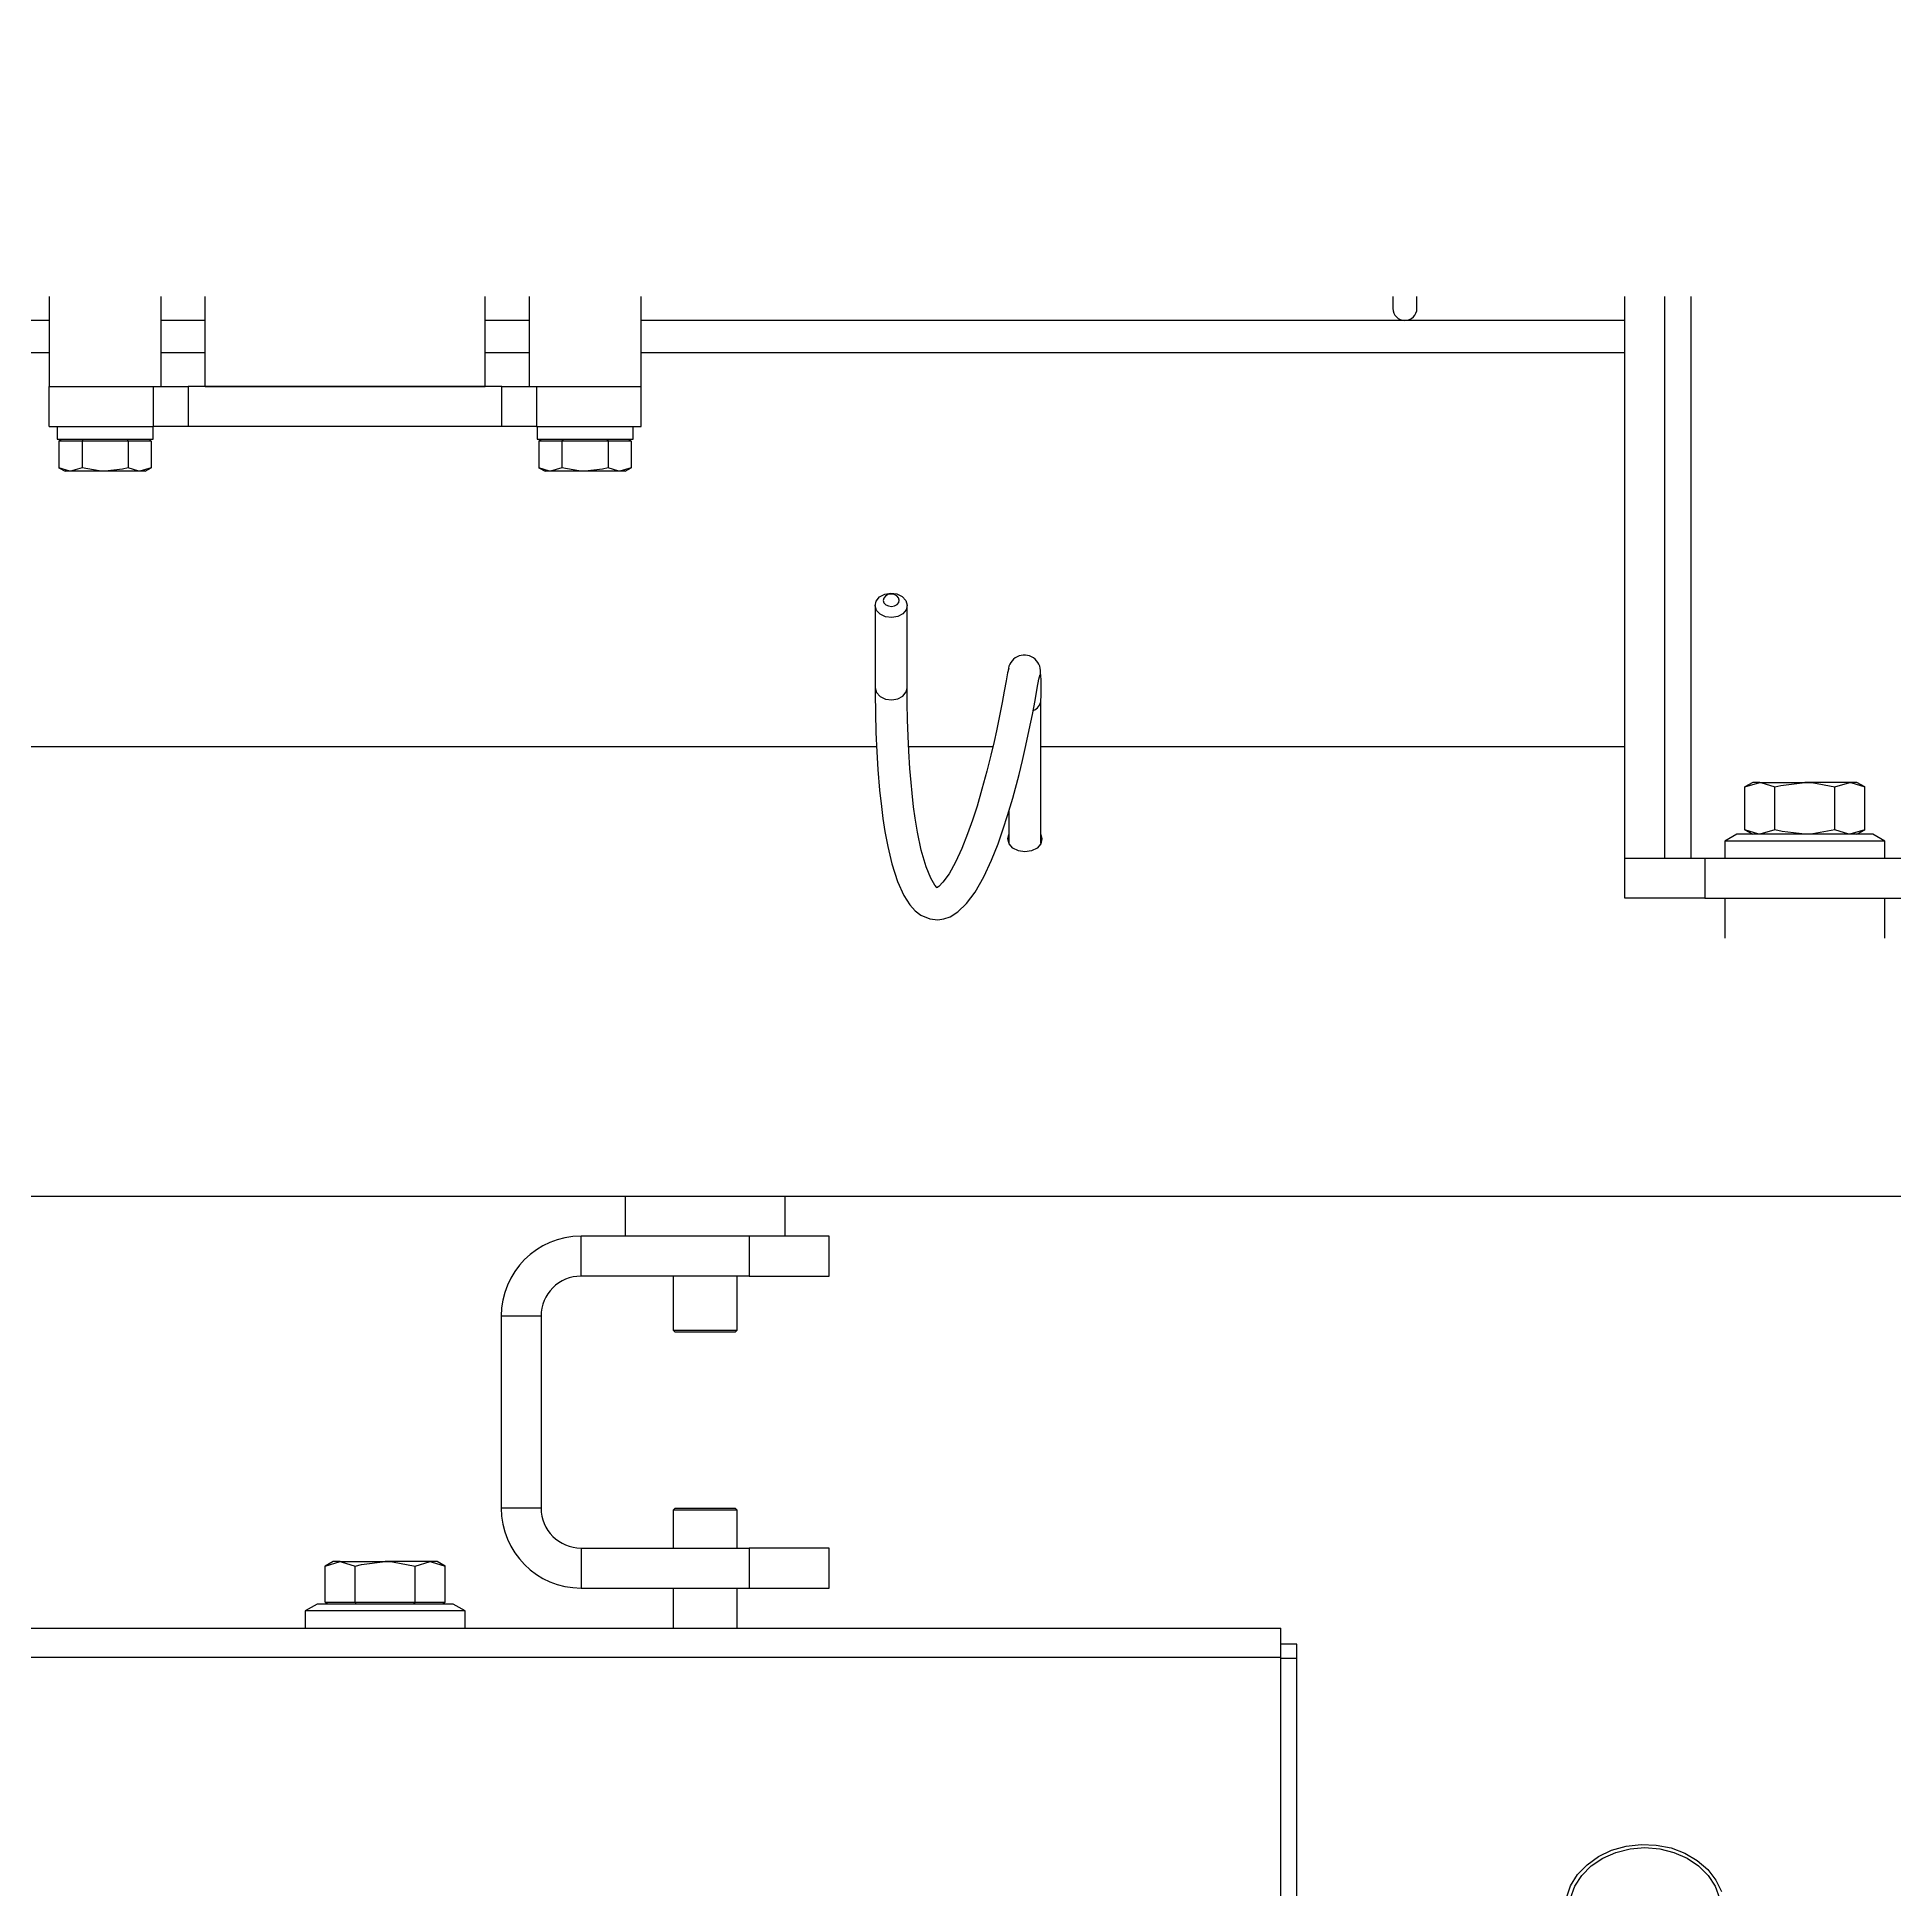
# Model space of a CAD drawing. Header units: inches. Extents: x -955375 to 106222, y -96450 to 64845.
# Drawn here: x 25406.3 to 25643.9, y 49715.9 to 49952.9 of the extents above; entities that cross this region are included whole.
import ezdxf

# ---------------------------------------------------------------- set-up
doc = ezdxf.new("R2010")
doc.units = ezdxf.units.IN
doc.header["$MEASUREMENT"] = 0
doc.linetypes.add('CONTINUA', pattern=[0])
doc.layers.add('ACHUTECH', color=24, linetype='Continuous', lineweight=18)
doc.layers.add('DIBUJO', color=2, linetype='Continuous')
doc.styles.get("Standard").update_dxf_attribs({"font": 'isocp2.shx'})
doc.dimstyles.new('SUPERPEQUEÑA', dxfattribs={"dimtxt": 0.1, "dimasz": 0.05, "dimexe": 0.1, "dimexo": 0.15, "dimgap": 0.05, "dimtad": 1, "dimzin": 0, "dimdsep": 46, "dimtxsty": 'Standard', "dimblk1": 'CRUZZ', "dimblk2": 'CRUZZ', "dimsah": 1, "dimcen": 0.03, "dimse1": 1, "dimse2": 1, "dimclrd": 109, "dimclre": 4, "dimclrt": 173, "dimadec": 0, "dimazin": 0, "dimtfac": 1, "dimtix": 1, "dimtmove": 1, "dimatfit": 3, "dimldrblk": 'CRUZZ', "dimfxl": 1, "dimtolj": 1, "dimtzin": 0, "dimlwd": -1, "dimarcsym": 0})

# ---------------------------------------------------------------- blocks, each defined once
blk = doc.blocks.new('CRUZ')
at = {"layer": 'DIBUJO', "color": 7, "lineweight": -3}
for p, q in [((-0.22, 0), (0.22, 0)), ((0, 0.22), (0, -0.22))]:
    blk.add_line(p, q, dxfattribs=at)
at = {"layer": 'DIBUJO', "color": 7, "lineweight": -3, "const_width": 0.05}
blk.add_lwpolyline([(-0.03, 0, 1), (0.03, 0, 1)], format="xyb", close=True, dxfattribs=at)
blk = doc.blocks.new('CRUZZ')
at = {"layer": 'DIBUJO', "color": 3, "xscale": 10, "yscale": 10, "zscale": 10}
blk.add_blockref('CRUZ', (0, 0), dxfattribs=at)
blk = doc.blocks.new('*D178')
at = {"layer": 'ACHUTECH', "color": 7, "ltscale": 500, "transparency": 16777216}
blk.add_line((6285.44, 60544.62), (93195.31, 60544.62), dxfattribs=at)
at = {"layer": 'Defpoints', "color": 0, "linetype": 'CONTINUA', "ltscale": 500, "transparency": 16777216}
for p in [(93195.36, 60544.62), (93195.36, 48341.76), (6285.39, 47809.89)]:
    blk.add_point(p, dxfattribs=at)
at = {"layer": 'ACHUTECH', "color": 7, "linetype": 'CONTINUA', "ltscale": 500, "transparency": 16777216, "xscale": 0.05, "yscale": 0.05, "zscale": 0.05, "rotation": 180}
blk.add_blockref('CRUZZ', (6285.39, 60544.62), dxfattribs=at)
at = {"layer": 'ACHUTECH', "color": 7, "linetype": 'CONTINUA', "ltscale": 500, "transparency": 16777216, "xscale": 0.05, "yscale": 0.05, "zscale": 0.05}
blk.add_blockref('CRUZZ', (93195.36, 60544.62), dxfattribs=at)
at = {"layer": 'ACHUTECH', "color": 7, "linetype": 'CONTINUA', "lineweight": 13, "ltscale": 500, "transparency": 16777216, "insert": (49740.37, 60544.71), "char_height": 0.15, "attachment_point": 5}
blk.add_mtext('\\A1;86909.97', dxfattribs=at)
blk = doc.blocks.new('*D185')
at = {"layer": 'ACHUTECH', "color": 7, "ltscale": 500, "transparency": 16777216}
blk.add_line((5118.65, 54499.15), (5118.65, 25409.93), dxfattribs=at)
at = {"layer": 'Defpoints', "color": 0, "linetype": 'CONTINUA', "ltscale": 500, "transparency": 16777216}
for p in [(26169.23, 54499.2), (5118.65, 25409.88), (6592.24, 25409.88)]:
    blk.add_point(p, dxfattribs=at)
at = {"layer": 'ACHUTECH', "color": 7, "linetype": 'CONTINUA', "ltscale": 500, "transparency": 16777216, "xscale": 0.05, "yscale": 0.05, "zscale": 0.05}
for p, rotation in [((5118.65, 54499.2), 90), ((5118.65, 25409.88), 270)]:
    blk.add_blockref('CRUZZ', p, dxfattribs=dict(at, rotation=rotation))
at = {"layer": 'ACHUTECH', "color": 7, "linetype": 'CONTINUA', "lineweight": 13, "ltscale": 500, "transparency": 16777216, "insert": (5118.56, 39954.54), "char_height": 0.15, "attachment_point": 5, "rotation": 90}
blk.add_mtext('\\A1;29089.32', dxfattribs=at)

msp = doc.modelspace()

# ---------------------------------------------------------------- linework, layer by layer
at = {"color": 7, "linetype": 'Continuous', "lineweight": 25}
for p, q in [((25407.84, 49919.716), (25407.84, 49908.21)), ((25422.16, 49908.21), (25422.16, 49919.716)), ((25427.786, 49908.21), (25427.786, 49919.716)), ((25463.585, 49908.21), (25463.585, 49919.716)), ((25469.21, 49919.716), (25469.21, 49908.21)), ((25483.53, 49908.21), (25483.53, 49919.716)), ((25579.676, 49919.716), (25579.676, 49918.182)), ((25582.745, 49918.182), (25582.745, 49919.716)), ((25609.338, 49847.862), (25609.338, 49919.716)), ((25614.452, 49847.862), (25614.452, 49919.716)), ((25617.817, 49847.862), (25617.817, 49919.716)), ((25407.84, 49916.648), (25379.963, 49916.648)), ((25427.786, 49916.648), (25422.16, 49916.648)), ((25469.21, 49916.648), (25463.585, 49916.648)), ((25609.338, 49916.648), (25483.53, 49916.648)), ((25236.005, 49912.557), (25407.84, 49912.557)), ((25422.16, 49912.557), (25427.786, 49912.557)), ((25463.585, 49912.557), (25469.21, 49912.557)), ((25483.53, 49912.557), (25609.338, 49912.557)), ((25407.84, 49903.095), (25407.84, 49908.21)), ((25407.84, 49908.21), (25421.201, 49908.21)), ((25421.201, 49903.095), (25421.201, 49908.21)), ((25421.201, 49908.21), (25425.63, 49908.21)), ((25425.63, 49908.21), (25425.63, 49903.095)), ((25465.741, 49908.21), (25425.63, 49908.21)), ((25427.786, 49908.21), (25463.585, 49908.21)), ((25465.741, 49903.095), (25465.741, 49908.21)), ((25465.741, 49908.21), (25470.17, 49908.21)), ((25470.17, 49908.21), (25470.17, 49903.095)), ((25470.17, 49908.21), (25483.53, 49908.21)), ((25483.53, 49903.095), (25483.53, 49908.21)), ((25407.84, 49903.095), (25421.201, 49903.095)), ((25408.863, 49903.095), (25408.863, 49901.459)), ((25421.137, 49901.459), (25421.137, 49903.095)), ((25425.63, 49903.095), (25421.201, 49903.095)), ((25465.741, 49903.095), (25425.63, 49903.095)), ((25470.17, 49903.095), (25465.741, 49903.095)), ((25470.17, 49903.095), (25483.53, 49903.095)), ((25470.233, 49903.095), (25470.233, 49901.459)), ((25482.507, 49901.459), (25482.507, 49903.095)), ((25408.863, 49901.459), (25421.137, 49901.459)), ((25409.095, 49901.203), (25409.39, 49901.459)), ((25412.048, 49901.203), (25409.095, 49901.203)), ((25409.095, 49901.203), (25409.095, 49897.824)), ((25412.195, 49901.459), (25412.048, 49901.203)), ((25417.953, 49901.203), (25412.048, 49901.203)), ((25412.048, 49901.203), (25412.048, 49897.824)), ((25417.805, 49901.459), (25417.953, 49901.203)), ((25420.906, 49901.203), (25417.953, 49901.203)), ((25417.953, 49901.203), (25417.953, 49897.824)), ((25420.61, 49901.459), (25420.906, 49901.203)), ((25420.906, 49901.203), (25420.906, 49897.824)), ((25470.233, 49901.459), (25482.507, 49901.459)), ((25470.465, 49901.203), (25470.76, 49901.459)), ((25470.465, 49901.203), (25470.465, 49897.824)), ((25473.417, 49901.203), (25470.465, 49901.203)), ((25473.565, 49901.459), (25473.417, 49901.203)), ((25479.323, 49901.203), (25473.417, 49901.203)), ((25473.417, 49901.203), (25473.417, 49897.824)), ((25479.175, 49901.459), (25479.323, 49901.203)), ((25479.323, 49901.203), (25479.323, 49897.824)), ((25482.275, 49901.203), (25479.323, 49901.203)), ((25481.98, 49901.459), (25482.275, 49901.203)), ((25482.275, 49901.203), (25482.275, 49897.824)), ((25409.095, 49897.824), (25409.886, 49897.367)), ((25410.571, 49897.367), (25409.886, 49897.367)), ((25412.048, 49897.824), (25410.571, 49897.367)), ((25415, 49897.367), (25410.571, 49897.367)), ((25419.429, 49897.367), (25415, 49897.367)), ((25420.906, 49897.824), (25419.429, 49897.367)), ((25420.114, 49897.367), (25419.429, 49897.367)), ((25420.114, 49897.367), (25420.906, 49897.824)), ((25470.465, 49897.824), (25471.256, 49897.367)), ((25471.941, 49897.367), (25471.256, 49897.367)), ((25473.417, 49897.824), (25471.941, 49897.367)), ((25476.37, 49897.367), (25471.941, 49897.367)), ((25480.799, 49897.367), (25476.37, 49897.367)), ((25482.275, 49897.824), (25480.799, 49897.367)), ((25481.484, 49897.367), (25480.799, 49897.367)), ((25481.484, 49897.367), (25482.275, 49897.824)), ((25513.476, 49880.213), (25513.476, 49869.693)), ((25517.567, 49869.693), (25517.567, 49880.213)), ((25534.671, 49849.793), (25534.671, 49868.107)), ((25513.65, 49862.109), (25294.306, 49862.109)), ((25528.505, 49862.109), (25517.744, 49862.109)), ((25609.338, 49862.109), (25534.671, 49862.109)), ((25625.703, 49857.579), (25624.675, 49856.986)), ((25624.675, 49856.986), (25626.594, 49857.579)), ((25626.594, 49857.579), (25625.703, 49857.579)), ((25626.594, 49857.579), (25632.352, 49857.579)), ((25638.11, 49857.579), (25632.352, 49857.579)), ((25636.19, 49856.986), (25638.11, 49857.579)), ((25639, 49857.579), (25638.11, 49857.579)), ((25640.029, 49856.986), (25639, 49857.579)), ((25624.675, 49851.525), (25624.675, 49856.986)), ((25628.513, 49851.525), (25628.513, 49856.986)), ((25636.19, 49851.525), (25636.19, 49856.986)), ((25640.029, 49851.525), (25640.029, 49856.986)), ((25530.58, 49853.932), (25530.58, 49849.793)), ((25623.658, 49850.931), (25622.124, 49850.045)), ((25641.046, 49850.931), (25623.658, 49850.931)), ((25624.675, 49851.525), (25625.703, 49850.931)), ((25628.513, 49851.525), (25626.594, 49850.931)), ((25640.029, 49851.525), (25638.11, 49850.931)), ((25639, 49850.931), (25640.029, 49851.525)), ((25642.58, 49850.045), (25641.046, 49850.931)), ((25622.124, 49850.045), (25622.124, 49847.862)), ((25642.58, 49850.045), (25622.124, 49850.045)), ((25642.58, 49847.862), (25642.58, 49850.045)), ((25609.338, 49842.748), (25609.338, 49847.862)), ((25609.338, 49847.862), (25619.566, 49847.862)), ((25619.566, 49847.862), (25619.566, 49842.748)), ((25619.566, 49847.862), (25645.137, 49847.862)), ((25619.566, 49842.748), (25609.338, 49842.748)), ((25619.566, 49842.748), (25645.137, 49842.748)), ((25622.124, 49842.748), (25622.124, 49837.634)), ((25642.58, 49837.634), (25642.58, 49842.748)), ((24645.32, 49804.648), (25855.84, 49804.648)), ((25481.484, 49804.648), (25481.484, 49799.534)), ((25501.941, 49799.534), (25501.941, 49804.648)), ((25475.859, 49794.42), (25475.859, 49799.534)), ((25497.338, 49799.534), (25475.859, 49799.534)), ((25497.338, 49799.534), (25497.338, 49794.42)), ((25507.566, 49799.534), (25497.338, 49799.534)), ((25507.566, 49794.42), (25507.566, 49799.534)), ((25497.338, 49794.42), (25475.859, 49794.42)), ((25487.621, 49794.42), (25487.621, 49787.515)), ((25495.804, 49787.515), (25495.804, 49794.42)), ((25497.338, 49794.42), (25507.566, 49794.42)), ((25470.745, 49789.305), (25465.63, 49789.305)), ((25465.63, 49789.305), (25465.63, 49764.757)), ((25470.745, 49789.305), (25470.745, 49764.757)), ((25487.621, 49787.515), (25487.877, 49787.26)), ((25487.621, 49787.515), (25495.804, 49787.515)), ((25495.548, 49787.26), (25487.877, 49787.26)), ((25495.548, 49787.26), (25495.804, 49787.515)), ((25470.745, 49764.757), (25465.63, 49764.757)), ((25487.877, 49764.757), (25487.621, 49764.502)), ((25487.621, 49764.502), (25487.621, 49759.643)), ((25488.616, 49764.502), (25487.621, 49764.502)), ((25487.877, 49764.757), (25488.809, 49764.757)), ((25495.804, 49764.502), (25488.616, 49764.502)), ((25488.809, 49764.757), (25495.548, 49764.757)), ((25495.804, 49764.502), (25495.548, 49764.757)), ((25495.804, 49759.643), (25495.804, 49764.502)), ((25444.151, 49757.904), (25443.122, 49757.311)), ((25443.122, 49757.311), (25445.042, 49757.904)), ((25445.042, 49757.904), (25444.151, 49757.904)), ((25445.042, 49757.904), (25450.799, 49757.904)), ((25456.557, 49757.904), (25450.799, 49757.904)), ((25454.638, 49757.311), (25456.557, 49757.904)), ((25457.448, 49757.904), (25456.557, 49757.904)), ((25458.476, 49757.311), (25457.448, 49757.904)), ((25475.859, 49759.643), (25475.859, 49754.529)), ((25475.859, 49759.643), (25497.338, 49759.643)), ((25497.338, 49759.643), (25497.338, 49754.529)), ((25507.566, 49759.643), (25497.338, 49759.643)), ((25507.566, 49754.529), (25507.566, 49759.643)), ((25443.122, 49752.739), (25443.122, 49757.311)), ((25446.961, 49752.739), (25446.961, 49757.311)), ((25454.638, 49752.739), (25454.638, 49757.311)), ((25458.476, 49752.739), (25458.476, 49757.311)), ((25475.859, 49754.529), (25497.338, 49754.529)), ((25487.621, 49754.529), (25487.621, 49749.415)), ((25495.804, 49749.415), (25495.804, 49754.529)), ((25497.338, 49754.529), (25507.566, 49754.529)), ((25442.105, 49752.483), (25440.571, 49751.598)), ((25440.571, 49751.598), (25440.571, 49749.415)), ((25450.799, 49751.598), (25440.571, 49751.598)), ((25450.799, 49752.483), (25442.105, 49752.483)), ((25443.418, 49752.483), (25443.122, 49752.739)), ((25443.122, 49752.739), (25446.961, 49752.739)), ((25447.108, 49752.483), (25446.961, 49752.739)), ((25446.961, 49752.739), (25454.638, 49752.739)), ((25459.493, 49752.483), (25450.799, 49752.483)), ((25461.028, 49751.598), (25450.799, 49751.598)), ((25454.49, 49752.483), (25454.638, 49752.739)), ((25454.638, 49752.739), (25458.476, 49752.739)), ((25458.476, 49752.739), (25458.181, 49752.483)), ((25461.028, 49751.598), (25459.493, 49752.483)), ((25461.028, 49749.415), (25461.028, 49751.598)), ((24804.37, 49749.415), (25565.356, 49749.415)), ((25565.356, 49745.68), (25565.356, 49749.415)), ((25567.402, 49747.369), (25565.356, 49747.369)), ((25567.402, 49745.502), (25567.402, 49747.369)), ((24804.37, 49745.68), (25565.356, 49745.68)), ((25565.356, 49588.931), (25565.356, 49745.68)), ((25567.402, 49745.502), (25565.356, 49745.502)), ((25567.402, 49588.753), (25567.402, 49745.502))]:
    msp.add_line(p, q, dxfattribs=at)
at = {"color": 7, "linetype": 'Continuous', "lineweight": 25, "flags": 128}
for points in [[(25410.571, 49897.367), (25410.466, 49897.37), (25409.095, 49897.824)], [(25415, 49897.367), (25414.222, 49897.402), (25412.048, 49897.824)], [(25417.953, 49897.824), (25417.237, 49897.638), (25415, 49897.367)], [(25419.429, 49897.367), (25419.324, 49897.37), (25417.953, 49897.824)], [(25471.941, 49897.367), (25471.836, 49897.37), (25470.465, 49897.824)], [(25476.37, 49897.367), (25475.591, 49897.402), (25473.417, 49897.824)], [(25479.323, 49897.824), (25478.607, 49897.638), (25476.37, 49897.367)], [(25480.799, 49897.367), (25480.694, 49897.37), (25479.323, 49897.824)], [(25515.46, 49881.779), (25516.247, 49881.678), (25516.924, 49881.354), (25517.387, 49880.856), (25517.566, 49880.26), (25517.435, 49879.657), (25517.011, 49879.139), (25516.362, 49878.784), (25515.584, 49878.646), (25514.797, 49878.747), (25514.12, 49879.071), (25513.656, 49879.569), (25513.477, 49880.165), (25513.609, 49880.768), (25514.032, 49881.287), (25514.682, 49881.641), (25515.46, 49881.779)], [(25515.491, 49881.653), (25515.102, 49881.585), (25514.777, 49881.407), (25514.565, 49881.148), (25514.499, 49880.846), (25514.589, 49880.548), (25514.821, 49880.299), (25515.159, 49880.137), (25515.553, 49880.087), (25515.942, 49880.156), (25516.267, 49880.333), (25516.478, 49880.592), (25516.544, 49880.894), (25516.454, 49881.192), (25516.223, 49881.441), (25515.884, 49881.603), (25515.491, 49881.653)], [(25530.541, 49872.158), (25530.407, 49871.606), (25530.216, 49870.577), (25529.973, 49869.255), (25529.703, 49867.806), (25529.323, 49865.881), (25528.968, 49864.172), (25528.666, 49862.804), (25528.258, 49861.049), (25527.753, 49859.003), (25527.127, 49856.685), (25526.495, 49854.54), (25525.907, 49852.724), (25525.285, 49850.975), (25524.554, 49849.135), (25523.743, 49847.379), (25522.913, 49845.884), (25522.14, 49844.806), (25521.623, 49844.275), (25521.382, 49844.108), (25521.387, 49844.091), (25521.337, 49844.145), (25521.089, 49844.439), (25520.576, 49845.302), (25519.972, 49846.793), (25519.361, 49848.921), (25518.881, 49851.214), (25518.583, 49853.018), (25518.383, 49854.467), (25518.184, 49856.213), (25518.051, 49857.577), (25517.907, 49859.347), (25517.769, 49861.569), (25517.68, 49863.497), (25517.615, 49865.568), (25517.578, 49867.687), (25517.568, 49869.685)], [(25513.476, 49869.669), (25513.477, 49869.646), (25513.656, 49869.05), (25514.12, 49868.552), (25514.797, 49868.228), (25515.584, 49868.127), (25516.362, 49868.264), (25517.011, 49868.619), (25517.435, 49869.138), (25517.567, 49869.686)], [(25513.478, 49869.669), (25513.477, 49868.903), (25513.505, 49866.461), (25513.569, 49863.937), (25513.678, 49861.474), (25513.815, 49859.206), (25514.036, 49856.577), (25514.258, 49854.494), (25514.457, 49852.963), (25514.713, 49851.302), (25515.071, 49849.372), (25515.591, 49847.174), (25516.318, 49844.896), (25517.118, 49843.117), (25517.889, 49841.914), (25518.586, 49841.145), (25519.323, 49840.587), (25520.441, 49840.115), (25521.499, 49840.004), (25522.234, 49840.105), (25523.038, 49840.383), (25524.054, 49841.005), (25525.161, 49842.062), (25526.271, 49843.553), (25527.372, 49845.497), (25528.363, 49847.642), (25529.182, 49849.718), (25529.856, 49851.631), (25530.402, 49853.329), (25531.054, 49855.539), (25531.868, 49858.587), (25532.303, 49860.373), (25532.745, 49862.295), (25533.17, 49864.274), (25533.566, 49866.237), (25533.914, 49868.067), (25534.202, 49869.637), (25534.417, 49870.794), (25534.559, 49871.387)], [(25626.594, 49857.579), (25626.731, 49857.576), (25628.513, 49856.986)], [(25628.513, 49856.986), (25629.275, 49857.188), (25632.352, 49857.579)], [(25632.352, 49857.579), (25633.228, 49857.546), (25636.19, 49856.986)], [(25638.11, 49857.579), (25638.246, 49857.576), (25640.029, 49856.986)], [(25534.671, 49850.918), (25534.799, 49850.356), (25534.634, 49849.719), (25534.163, 49849.178), (25533.458, 49848.818), (25532.626, 49848.691), (25531.794, 49848.818), (25531.089, 49849.178), (25530.618, 49849.719), (25530.452, 49850.356), (25530.58, 49850.918)], [(25626.594, 49850.931), (25626.458, 49850.934), (25624.675, 49851.525)], [(25632.352, 49850.931), (25629.435, 49851.284), (25628.513, 49851.525)], [(25636.19, 49851.525), (25633.358, 49850.975), (25632.352, 49850.931)], [(25638.11, 49850.931), (25637.973, 49850.934), (25636.19, 49851.525)], [(25445.042, 49757.904), (25445.178, 49757.901), (25446.961, 49757.311)], [(25446.961, 49757.311), (25447.803, 49757.533), (25450.799, 49757.904)], [(25450.799, 49757.904), (25451.74, 49757.866), (25454.638, 49757.311)], [(25456.557, 49757.904), (25456.693, 49757.901), (25458.476, 49757.311)], [(25601.852, 49714.916), (25602.4, 49716.453), (25603.291, 49717.876), (25604.493, 49719.135), (25605.962, 49720.184), (25607.646, 49720.985), (25609.484, 49721.509), (25611.409, 49721.737), (25613.351, 49721.66), (25615.241, 49721.283), (25617.009, 49720.617), (25618.593, 49719.688), (25619.935, 49718.529), (25620.987, 49717.182), (25621.709, 49715.695)], [(25602.365, 49714.883), (25602.918, 49716.384), (25603.816, 49717.768), (25605.024, 49718.981), (25606.497, 49719.976), (25608.177, 49720.716), (25610, 49721.171), (25611.895, 49721.325), (25613.791, 49721.171), (25615.614, 49720.716), (25617.294, 49719.976), (25618.766, 49718.981), (25619.975, 49717.768), (25620.872, 49716.384), (25621.425, 49714.883)]]:
    msp.add_lwpolyline(points, dxfattribs=at)
at = {"color": 7, "linetype": 'Continuous', "lineweight": 25}
for centre, radius, start, end in [((25581.21, 49918.182), 1.534, 180, 0), ((25532.547, 49871.786), 2.071, 355.35002, 177.25501), ((25511.2, 49869.508), 23.514, 356.57388, 5.13237), ((25533.116, 49868.219), 1.56, 291.11944, 355.40017), ((25475.859, 49789.305), 10.228, 90, 180), ((25475.859, 49789.305), 5.114, 90, 180), ((25475.859, 49764.757), 10.228, 180, 270), ((25475.859, 49764.757), 5.114, 180, 270)]:
    msp.add_arc(centre, radius, start, end, dxfattribs=at)

# ---------------------------------------------------------------- dimensions: what is measured, and where the dimension line sits
at = {"layer": 'ACHUTECH', "color": 7, "linetype": 'CONTINUA', "lineweight": 13, "ltscale": 500}
dim = msp.add_linear_dim(base=(93195.359, 60544.619), p1=(6285.39, 47809.886), p2=(93195.359, 48341.759), dimstyle='SUPERPEQUEÑA', override={"dimtxt": 0.15, "dimgap": 0.02, "dimclrd": 7, "dimclrt": 7, "dimfxl": 0.2}, dxfattribs=at)
dim.commit()
dim.dimension.update_dxf_attribs({"geometry": '*D178', "text_midpoint": (49740.375, 60544.714)})
dim = msp.add_linear_dim(base=(5118.653, 25409.883), p1=(26169.229, 54499.203), p2=(6592.24, 25409.883), angle=90, dimstyle='SUPERPEQUEÑA', override={"dimtxt": 0.15, "dimgap": 0.02, "dimclrd": 7, "dimclrt": 7, "dimfxl": 0.2}, dxfattribs=at)
dim.commit()
dim.dimension.update_dxf_attribs({"geometry": '*D185', "text_midpoint": (5118.558, 39954.543)})

doc.saveas('drawing.dxf')
